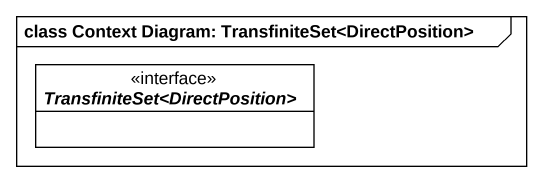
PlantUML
@startuml
mainframe class Context Diagram: TransfiniteSet<DirectPosition>
hide circle
hide empty members
interface "TransfiniteSet<DirectPosition>" as TransfiniteSet <<interface>>
@enduml
